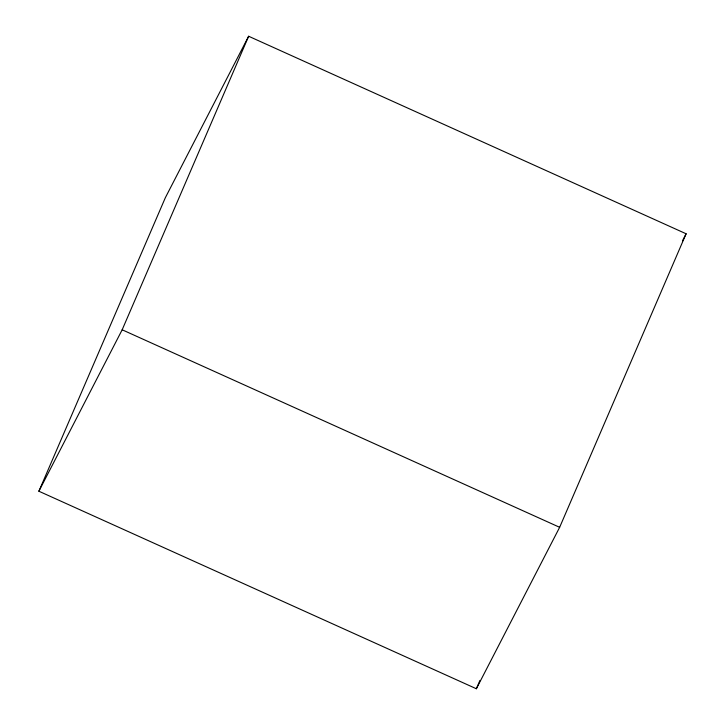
<?xml version="1.0" encoding="UTF-8"?>
<svg xmlns="http://www.w3.org/2000/svg" width="725" height="725" viewBox="0 0 725 725"><rect width="100%" height="100%" fill="white"/><g stroke="black" fill="none" stroke-linecap="round" stroke-linejoin="round"><path stroke-width="1.09" d="M38.887 491.224L165.354 197.689L248.639 36.25L686.113 233.776L559.646 527.311L476.361 688.75L38.887 491.224L122.172 329.784L248.639 36.25M476.361 688.75L479.941 680.449M682.488 240.791L686.113 233.776M122.172 329.784L559.646 527.311"/></g></svg>
